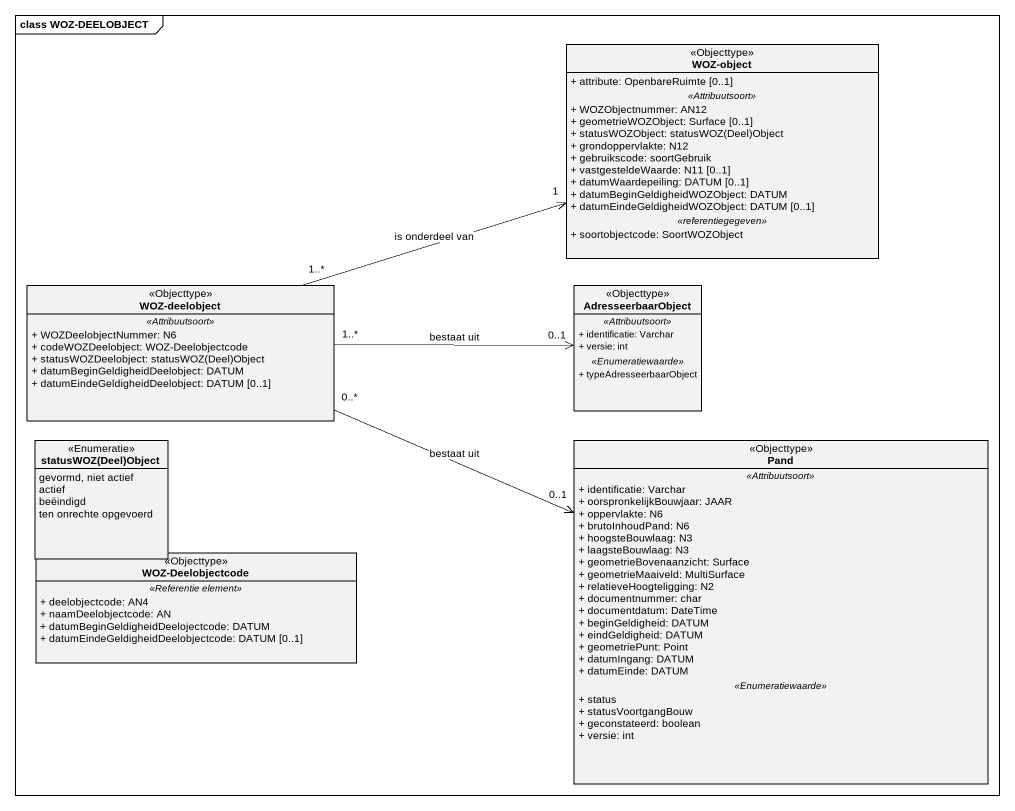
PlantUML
@startuml
mainframe class WOZ-DEELOBJECT
hide circle
hide empty members
skinparam classAttributeIconSize 0
class "WOZ-object" as WOZ_object <<Objecttype>> {
  + attribute: OpenbareRuimte [0..1]
  .. <<Attribuutsoort>> ..
  + WOZObjectnummer: AN12
  + geometrieWOZObject: Surface [0..1]
  {field} + statusWOZObject: statusWOZ(Deel)Object
  + grondoppervlakte: N12
  + gebruikscode: soortGebruik
  + vastgesteldeWaarde: N11 [0..1]
  + datumWaardepeiling: DATUM [0..1]
  + datumBeginGeldigheidWOZObject: DATUM
  + datumEindeGeldigheidWOZObject: DATUM [0..1]
  .. <<referentiegegeven>> ..
  + soortobjectcode: SoortWOZObject
}
class "WOZ-deelobject" as WOZ_deelobject <<Objecttype>> {
  .. <<Attribuutsoort>> ..
  + WOZDeelobjectNummer: N6
  + codeWOZDeelobject: WOZ-Deelobjectcode
  {field} + statusWOZDeelobject: statusWOZ(Deel)Object
  + datumBeginGeldigheidDeelobject: DATUM
  + datumEindeGeldigheidDeelobject: DATUM [0..1]
}
class AdresseerbaarObject <<Objecttype>> {
  .. <<Attribuutsoort>> ..
  + identificatie: Varchar
  + versie: int
  .. <<Enumeratiewaarde>> ..
  + typeAdresseerbaarObject
}
enum "statusWOZ(Deel)Object" as statusWOZ_Deel_Object <<Enumeratie>> {
  gevormd, niet actief
  actief
  beëindigd
  ten onrechte opgevoerd
}
class Pand <<Objecttype>> {
  .. <<Attribuutsoort>> ..
  + identificatie: Varchar
  + oorspronkelijkBouwjaar: JAAR
  + oppervlakte: N6
  + brutoInhoudPand: N6
  + hoogsteBouwlaag: N3
  + laagsteBouwlaag: N3
  + geometrieBovenaanzicht: Surface
  + geometrieMaaiveld: MultiSurface
  + relatieveHoogteligging: N2
  + documentnummer: char
  + documentdatum: DateTime
  + beginGeldigheid: DATUM
  + eindGeldigheid: DATUM
  + geometriePunt: Point
  + datumIngang: DATUM
  + datumEinde: DATUM
  .. <<Enumeratiewaarde>> ..
  + status
  + statusVoortgangBouw
  + geconstateerd: boolean
  + versie: int
}
class "WOZ-Deelobjectcode" as WOZ_Deelobjectcode <<Objecttype>> {
  .. <<Referentie element>> ..
  + deelobjectcode: AN4
  + naamDeelobjectcode: AN
  + datumBeginGeldigheidDeelojectcode: DATUM
  + datumEindeGeldigheidDeelobjectcode: DATUM [0..1]
}
WOZ_deelobject "1..*" -right-> "1" WOZ_object : is onderdeel van
WOZ_deelobject "1..*" -right-> "0..1" AdresseerbaarObject : bestaat uit
WOZ_deelobject "0..*" -right-> "0..1" Pand : bestaat uit
@enduml
